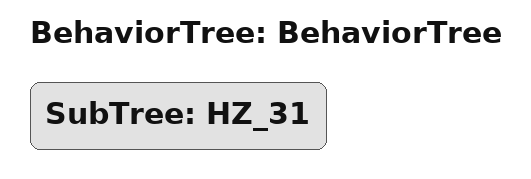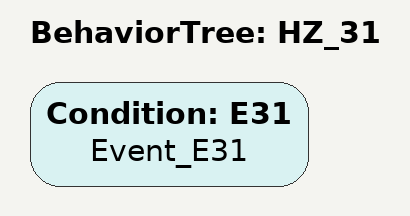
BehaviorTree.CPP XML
<?xml version="1.0" ?>
<root main_tree_to_execute="BehaviorTree">
  <BehaviorTree ID="BehaviorTree">
    <SubTree ID="HZ_31"/>
  </BehaviorTree>
  <BehaviorTree ID="HZ_31">
    <Condition ID="E31" name="Event_E31"/>
  </BehaviorTree>
</root>
